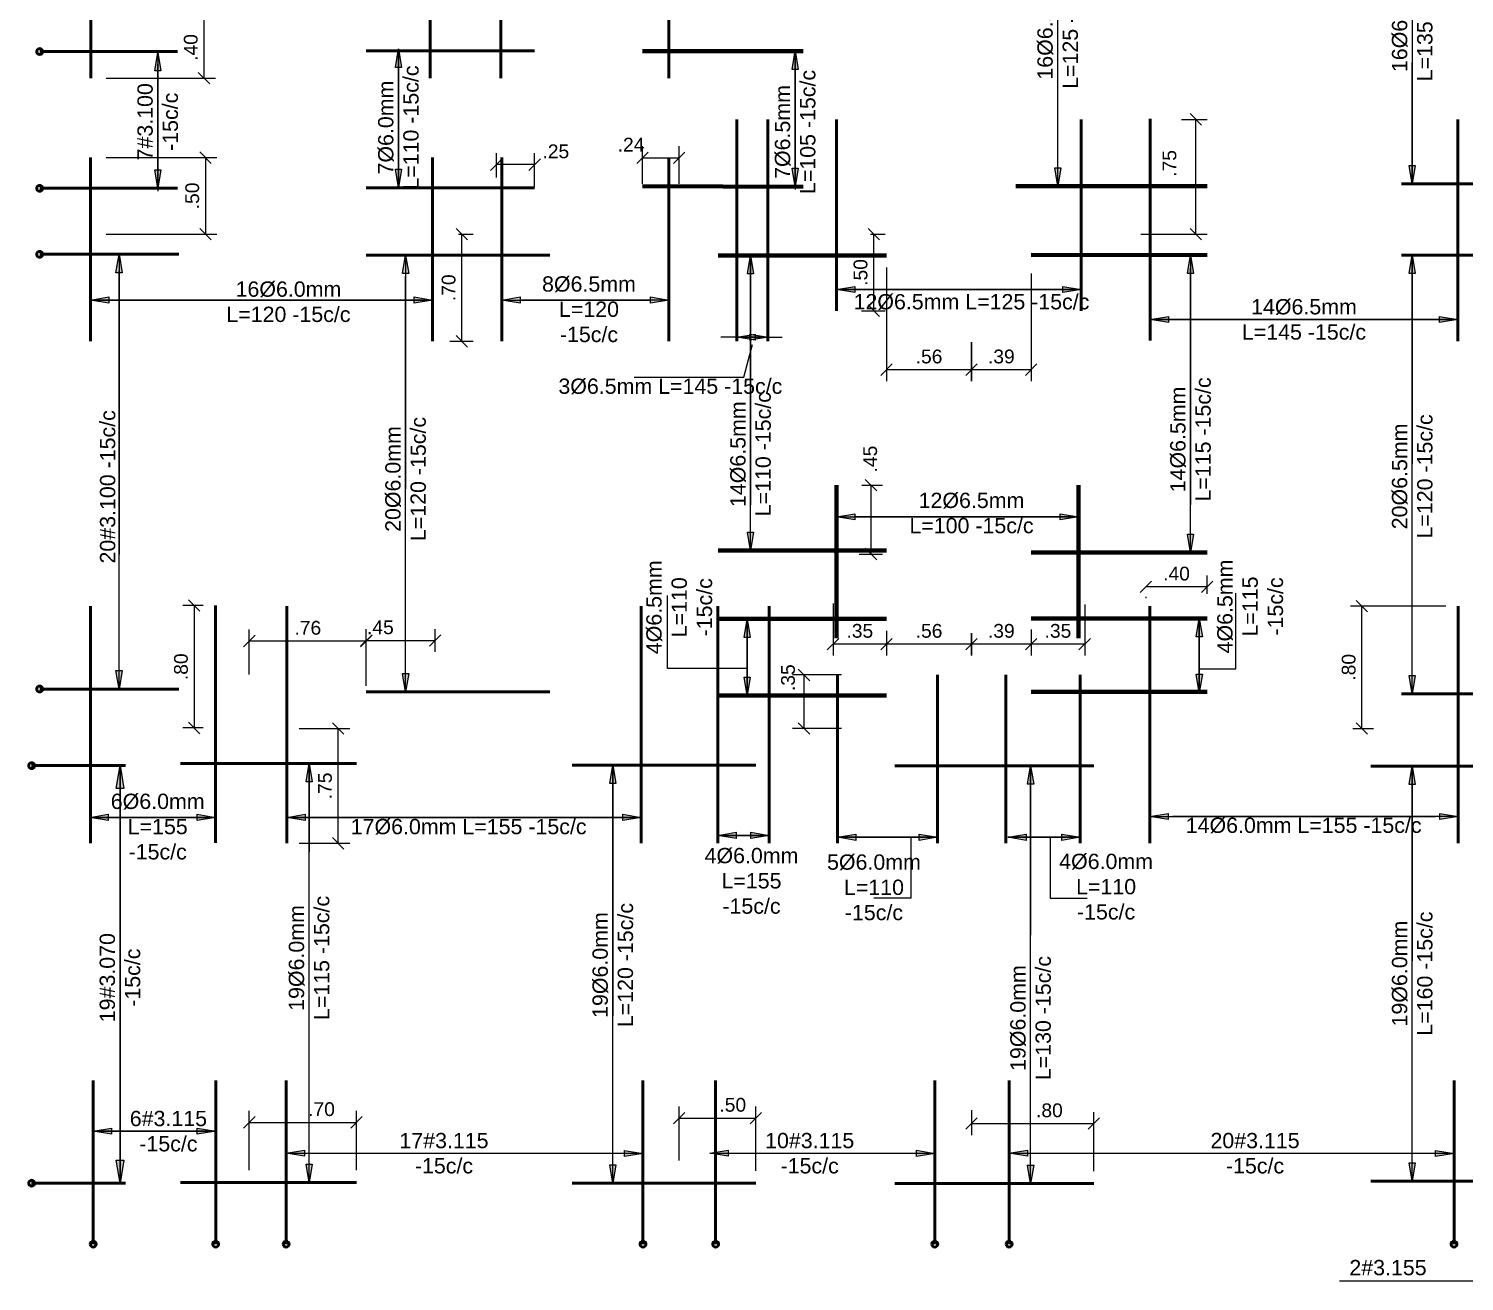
# Model space of a CAD drawing. Header units: metres. Extents: x 1.9 to 93.5, y 3.6 to 60.4.
# Drawn here: x 3.41 to 12.79, y 13.37 to 21.55 of the extents above; entities that cross this region are included whole.
import ezdxf

# ---------------------------------------------------------------- set-up
doc = ezdxf.new("R2010")
doc.units = ezdxf.units.M
for name, color, linetype, lineweight in [('3059-TOA-LOS-1_4_dwg-1', 7, 'Continuous', 20), ('COTAS', 9, 'Continuous', 13), ('COTAS-1', 7, 'Continuous', 9), ('REFUERZOG', 90, 'Continuous', 70), ('REFUERZOS', 3, 'Continuous', 50), ('TEXREF', 2, 'Continuous', 30), ('VARIOS', 8, 'Continuous', 9)]:
    doc.layers.add(name, color=color, linetype=linetype, lineweight=lineweight)
doc.styles.add('Swis721 Ex BT_3', font='swisse.ttf', dxfattribs={"height": 0.1})
doc.styles.add('Swis721 LtEx BT_3', font='swissel.ttf', dxfattribs={"height": 0.09})

# ---------------------------------------------------------------- blocks, each defined once
blk = doc.blocks.new('3059-TOA-LOS-1_4_dwg__Oblique-4209254-19_ZI_ALL_Estructura_TOA_LOS-1_4')
at = {"layer": 'COTAS'}
blk.add_line((-0.5, -0.5), (0.5, 0.5), dxfattribs=at)
blk = doc.blocks.new('3059-TOA-LOS-1_4_dwg__U11-4209288-19_ZI_ALL_Estructura_TOA_LOS-1_4')
at = {"layer": 'REFUERZOS'}
blk.add_line((0, -0.2042), (0, 0), dxfattribs=at)
blk.add_circle((0, 0), 0.00643, dxfattribs=at)
blk = doc.blocks.new('3059-TOA-LOS-1_4_dwg__U13-4209289-19_ZI_ALL_Estructura_TOA_LOS-1_4')
at = {"layer": 'REFUERZOS'}
blk.add_line((0, -0.3033), (0, 0), dxfattribs=at)
blk.add_circle((0, 0), 0.00643, dxfattribs=at)
blk = doc.blocks.new('3059-TOA-LOS-1_4_dwg__U12-4209290-19_ZI_ALL_Estructura_TOA_LOS-1_4')
at = {"layer": 'REFUERZOS'}
blk.add_line((0, -0.3563), (0, 0), dxfattribs=at)
blk.add_circle((0, 0), 0.00643, dxfattribs=at)
blk = doc.blocks.new('3059-TOA-LOS-1_4_dwg__U27-4209291-19_ZI_ALL_Estructura_TOA_LOS-1_4')
at = {"layer": 'REFUERZOS'}
blk.add_line((0, -0.3), (0, 0), dxfattribs=at)
blk.add_circle((0, 0), 0.00643, dxfattribs=at)
blk = doc.blocks.new('3059-TOA-LOS-1_4_dwg-4060731-19_ZI_ALL_Estructura_TOA_LOS-1_4')
at = {"layer": 'VARIOS'}
for points in [[(4.2342, 21.2784), (4.2542, 21.3984), (4.2742, 21.2784)], [(5.8072, 21.3013), (5.8272, 21.4213), (5.8472, 21.3013)], [(8.4003, 21.2883), (8.4203, 21.4083), (8.4403, 21.2883)], [(8.4204, 20.5218), (8.4004, 20.6418), (8.4404, 20.6418)], [(10.1377, 20.5252), (10.1176, 20.6451), (10.1576, 20.6451)], [(12.4535, 20.5393), (12.4335, 20.6593), (12.4735, 20.6593)], [(4.2542, 20.5111), (4.2342, 20.6311), (4.2742, 20.6311)], [(5.8272, 20.5158), (5.8072, 20.6358), (5.8472, 20.6358)], [(3.981, 19.9598), (4.001, 20.0798), (4.021, 19.9598)], [(5.8542, 19.9538), (5.8742, 20.0738), (5.8942, 19.9538)], [(8.1089, 19.953), (8.1289, 20.073), (8.1489, 19.953)], [(10.9845, 19.9542), (11.0045, 20.0742), (11.0245, 19.9542)], [(12.4335, 19.9544), (12.4535, 20.0744), (12.4735, 19.9544)], [(3.9351, 19.7612), (3.8151, 19.7812), (3.9351, 19.8012)], [(5.9301, 19.7612), (5.9301, 19.8012), (6.0501, 19.7812)], [(6.6229, 19.7612), (6.5029, 19.7812), (6.6229, 19.8012)], [(7.4752, 19.7612), (7.4752, 19.8012), (7.5952, 19.7812)], [(8.8111, 19.8302), (8.6911, 19.8502), (8.8111, 19.8702)], [(10.1705, 19.8302), (10.1705, 19.8702), (10.2905, 19.8502)], [(10.8608, 19.6342), (10.7408, 19.6542), (10.8608, 19.6742)], [(12.6316, 19.6342), (12.6316, 19.6742), (12.7516, 19.6542)], [(8.1579, 19.5186), (8.0379, 19.5386), (8.1579, 19.5586)], [(8.1229, 19.5186), (8.1229, 19.5586), (8.2429, 19.5386)], [(8.8103, 18.3442), (8.6903, 18.3642), (8.8103, 18.3842)], [(10.1512, 18.3442), (10.1512, 18.3842), (10.2712, 18.3642)], [(8.1289, 18.1447), (8.1089, 18.2647), (8.1489, 18.2647)], [(11.0042, 18.1307), (10.9842, 18.2507), (11.0242, 18.2507)], [(8.0872, 17.5761), (8.1072, 17.6961), (8.1272, 17.5761)], [(11.0416, 17.5804), (11.0616, 17.7004), (11.0816, 17.5804)], [(4.001, 17.2394), (3.981, 17.3594), (4.021, 17.3594)], [(5.8742, 17.2208), (5.8542, 17.3408), (5.8942, 17.3408)], [(8.1072, 17.1978), (8.0872, 17.3178), (8.1272, 17.3178)], [(11.0616, 17.2174), (11.0416, 17.3374), (11.0816, 17.3374)], [(12.4535, 17.208), (12.4335, 17.328), (12.4735, 17.328)], [(3.9825, 16.5889), (4.0075, 16.7389), (4.0325, 16.5889)], [(5.2235, 16.6319), (5.2435, 16.7519), (5.2635, 16.6319)], [(7.2085, 16.6225), (7.2285, 16.7425), (7.2485, 16.6225)], [(9.9391, 16.6173), (9.9591, 16.7373), (9.9791, 16.6173)], [(12.4335, 16.6153), (12.4535, 16.7353), (12.4735, 16.6153)], [(3.9302, 16.3807), (3.8102, 16.4007), (3.9302, 16.4207)], [(4.5112, 16.3807), (4.5112, 16.4207), (4.6312, 16.4007)], [(5.2186, 16.3807), (5.0986, 16.4007), (5.2186, 16.4207)], [(7.2945, 16.3807), (7.2945, 16.4207), (7.4145, 16.4007)], [(10.8572, 16.3867), (10.7372, 16.4067), (10.8572, 16.4267)], [(12.6335, 16.3867), (12.6335, 16.4267), (12.7535, 16.4067)], [(8.0342, 16.2633), (7.9142, 16.2833), (8.0342, 16.3033)], [(8.1294, 16.2633), (8.1294, 16.3033), (8.2494, 16.2833)], [(8.8169, 16.2507), (8.6969, 16.2707), (8.8169, 16.2907)], [(9.2301, 16.2507), (9.2301, 16.2907), (9.3501, 16.2707)], [(9.9306, 16.2507), (9.8106, 16.2707), (9.9306, 16.2907)], [(10.164, 16.2507), (10.164, 16.2907), (10.284, 16.2707)], [(3.9525, 14.3305), (3.8324, 14.3506), (3.9525, 14.3705)], [(4.5128, 14.3302), (4.5128, 14.3702), (4.6328, 14.3501)], [(5.2131, 14.1869), (5.093, 14.2071), (5.2131, 14.2269)], [(7.3054, 14.185), (7.3054, 14.225), (7.4254, 14.2049)], [(7.9827, 14.1866), (7.8627, 14.2067), (7.9827, 14.2266)], [(9.2124, 14.1855), (9.2124, 14.2255), (9.3324, 14.2054)], [(9.9386, 14.187), (9.8186, 14.2071), (9.9386, 14.227)], [(12.6063, 14.185), (12.6063, 14.225), (12.7263, 14.2049)], [(4.0075, 14.0105), (3.9825, 14.1605), (4.0325, 14.1605)], [(5.2435, 14.0148), (5.2235, 14.1348), (5.2635, 14.1348)], [(7.2285, 14.0104), (7.2085, 14.1304), (7.2485, 14.1304)], [(9.9591, 14.0078), (9.9391, 14.1278), (9.9791, 14.1278)], [(12.4535, 14.0245), (12.4335, 14.1445), (12.4735, 14.1445)]]:
    blk.add_hatch(color=256, dxfattribs=at).paths.add_polyline_path(points)
at = {"layer": 'COTAS'}
for p, q in [((3.9164, 21.2313), (4.6316, 21.2313)), ((10.9447, 20.9613), (11.114, 20.9613)), ((11.039, 20.2113), (11.039, 20.9613)), ((6.4674, 20.5813), (6.4674, 20.7409)), ((6.7174, 20.5193), (6.7174, 20.7409)), ((7.4227, 20.5398), (7.4227, 20.7857)), ((7.6627, 20.5398), (7.6627, 20.7857)), ((3.9164, 20.7113), (4.6411, 20.7113)), ((4.5661, 20.7113), (4.5661, 20.2113)), ((6.7174, 20.6659), (6.4674, 20.6659)), ((7.4227, 20.7107), (7.6627, 20.7107)), ((3.9164, 20.2113), (4.6411, 20.2113)), ((6.2201, 20.2113), (6.3166, 20.2113)), ((6.2416, 19.5113), (6.2416, 20.2113)), ((8.9124, 20.2113), (9.0089, 20.2113)), ((8.9339, 19.7113), (8.9339, 20.2113)), ((10.6796, 20.2113), (11.114, 20.2113)), ((9.0177, 19.993), (9.0177, 19.2506)), ((9.9627, 19.9553), (9.9627, 19.2506)), ((8.8546, 19.7113), (9.0089, 19.7113)), ((6.1623, 19.5113), (6.3166, 19.5113)), ((8.8553, 18.5713), (8.991, 18.5713)), ((8.916, 18.1213), (8.916, 18.5713)), ((8.8377, 18.1213), (8.991, 18.1213)), ((11.1127, 17.8613), (11.1127, 17.982)), ((11.1127, 17.907), (10.7127, 17.907)), ((10.7127, 17.8412), (10.7127, 17.832)), ((4.5512, 17.7849), (4.4174, 17.7849)), ((4.4924, 17.7849), (4.4924, 16.9849)), ((8.6677, 17.7986), (8.6677, 17.4578)), ((10.3127, 17.7915), (10.3127, 17.4578)), ((12.6735, 17.7813), (12.0491, 17.7813)), ((12.1241, 16.9813), (12.1241, 17.7813)), ((4.8527, 17.3345), (4.8527, 17.6278)), ((5.6174, 17.5528), (4.8527, 17.5528)), ((5.6174, 17.4831), (5.6174, 17.631)), ((5.6174, 17.2613), (5.6174, 17.6278)), ((5.6174, 17.556), (6.0674, 17.556)), ((6.0674, 17.4831), (6.0674, 17.631)), ((9.0177, 17.62), (9.0177, 17.4578)), ((9.0177, 17.6128), (9.0177, 17.6078)), ((9.9627, 17.6293), (9.9627, 17.4578)), ((9.9627, 17.6128), (9.9627, 17.6078)), ((8.7225, 17.3313), (8.4026, 17.3313)), ((8.4776, 17.3313), (8.4776, 16.9813)), ((4.5512, 16.9849), (4.4174, 16.9849)), ((5.1786, 16.9813), (5.5086, 16.9813)), ((5.4336, 16.2313), (5.4336, 16.9813)), ((8.7225, 16.9813), (8.4026, 16.9813)), ((12.0658, 16.9813), (12.1991, 16.9813)), ((5.1786, 16.2313), (5.5086, 16.2313)), ((4.8527, 14.0948), (4.8527, 14.4827)), ((5.5527, 14.0948), (5.5527, 14.4827)), ((7.6627, 14.1587), (7.6627, 14.511)), ((8.1627, 14.0904), (8.1627, 14.511)), ((9.5727, 14.4871), (9.5727, 14.3252)), ((10.3727, 14.0881), (10.3727, 14.4752)), ((4.8527, 14.4077), (5.5527, 14.4077)), ((7.6627, 14.436), (8.1627, 14.436)), ((9.5727, 14.4002), (10.3727, 14.4002))]:
    blk.add_line(p, q, dxfattribs=at)
at = {"layer": 'COTAS', "flags": 128}
for points in [[(4.5566, 21.2313), (4.5566, 21.6313), (4.5566, 22.0313)], [(9.9627, 19.3256), (9.5727, 19.3256), (9.0177, 19.3256)], [(10.3127, 17.5328), (9.9627, 17.5328), (9.5727, 17.5328), (9.0177, 17.5328), (8.6677, 17.5328)]]:
    blk.add_lwpolyline(points, dxfattribs=at)
for points in [[(9.5727, 19.2506), (9.5727, 19.5067)], [(9.5727, 17.4578), (9.5727, 17.6044)]]:
    blk.add_lwpolyline(points, close=True, dxfattribs=at)
at = {"layer": 'REFUERZOG'}
for p, q in [((7.4227, 21.4061), (8.4727, 21.4061)), ((7.4227, 20.5255), (8.4727, 20.5216)), ((9.8625, 20.5252), (11.1127, 20.5252)), ((9.0177, 20.073), (7.9177, 20.073)), ((9.9627, 20.0768), (11.1127, 20.0739)), ((8.6903, 18.5713), (8.6903, 17.5713)), ((10.2712, 18.5713), (10.2712, 17.5713)), ((9.0177, 18.1447), (7.9177, 18.1447)), ((9.9627, 18.1307), (11.1127, 18.1307)), ((9.0177, 17.6971), (7.9177, 17.6971)), ((9.9627, 17.7004), (11.1127, 17.7004)), ((9.0177, 17.1978), (7.9177, 17.1978)), ((9.9627, 17.22), (11.1127, 17.22))]:
    blk.add_line(p, q, dxfattribs=at)
at = {"layer": 'REFUERZOS'}
for p, q in [((3.8165, 22.0313), (3.8165, 21.2313)), ((6.0351, 22.0313), (6.0351, 21.2313)), ((6.4962, 22.0313), (6.4962, 21.2313)), ((7.5956, 22.0313), (7.5956, 21.2313)), ((6.7174, 21.4083), (5.6174, 21.4083)), ((8.0379, 19.5113), (8.0379, 20.9613)), ((8.2416, 19.5113), (8.2416, 20.9613)), ((8.6911, 19.7113), (8.6911, 20.9613)), ((10.2905, 19.7113), (10.2905, 20.9613)), ((10.7408, 19.5159), (10.7408, 20.9659)), ((12.7516, 19.5113), (12.7516, 20.9613)), ((3.8151, 19.5113), (3.8151, 20.7113)), ((6.0501, 19.5113), (6.0501, 20.7113)), ((6.5029, 19.5113), (6.5029, 20.7113)), ((7.5952, 19.5113), (7.5952, 20.7113)), ((6.7174, 20.5136), (5.6174, 20.5136)), ((12.3827, 20.5393), (13.7327, 20.5393)), ((6.8174, 20.0738), (5.6174, 20.0738)), ((12.3827, 20.0744), (13.5827, 20.0744)), ((3.8146, 16.2313), (3.8146, 17.7813)), ((4.6312, 16.2349), (4.6312, 17.7849)), ((5.0986, 16.2313), (5.0986, 17.7813)), ((7.4145, 16.2313), (7.4145, 17.7813)), ((7.9142, 16.2313), (7.9142, 17.7813)), ((8.2494, 16.2313), (8.2494, 17.7813)), ((10.7372, 16.2313), (10.7372, 17.7813)), ((12.7535, 16.2313), (12.7535, 17.7813)), ((8.6969, 16.2313), (8.6969, 17.3313)), ((9.3501, 16.2313), (9.3501, 17.3313)), ((9.7965, 16.2313), (9.7965, 17.3313)), ((10.284, 16.2313), (10.284, 17.3313)), ((6.8174, 17.2208), (5.6174, 17.2208)), ((12.3827, 17.208), (13.5827, 17.208)), ((4.4027, 16.7519), (5.5527, 16.7519)), ((6.9627, 16.7425), (8.1627, 16.7425)), ((9.0727, 16.7373), (10.3727, 16.7373)), ((12.1827, 16.7353), (13.7827, 16.7353)), ((4.4027, 14.0148), (5.5527, 14.0148)), ((6.9627, 14.0104), (8.1627, 14.0104)), ((9.0727, 14.0078), (10.3727, 14.0078)), ((12.1827, 14.0245), (13.7827, 14.0245))]:
    blk.add_line(p, q, dxfattribs=at)
at = {"layer": 'VARIOS'}
for p, q in [((10.1342, 22.7375), (10.1342, 21.048)), ((12.4535, 22.7448), (12.4535, 20.5393)), ((10.1377, 20.5252), (10.1377, 21.9428)), ((4.2342, 21.2784), (4.2542, 21.3984)), ((4.2542, 21.3984), (4.2542, 20.4928)), ((4.2542, 21.3984), (4.2742, 21.2784)), ((5.8072, 21.3013), (5.8272, 21.4213)), ((5.8272, 21.4213), (5.8272, 20.5158)), ((5.8272, 21.4213), (5.8472, 21.3013)), ((5.8272, 20.5158), (5.8272, 21.4106)), ((8.4003, 21.2883), (8.4203, 21.4083)), ((8.4203, 21.4083), (8.4203, 20.5028)), ((8.4203, 21.4083), (8.4403, 21.2883)), ((8.4204, 20.5218), (8.4204, 21.3976)), ((4.2542, 20.5111), (4.2542, 21.3219)), ((5.8472, 21.3013), (5.8072, 21.3013)), ((12.4535, 20.5393), (12.4535, 21.3312)), ((4.2742, 21.2784), (4.2342, 21.2784)), ((8.4403, 21.2883), (8.4003, 21.2883)), ((8.4204, 20.5218), (8.4004, 20.6418)), ((8.4004, 20.6418), (8.4404, 20.6418)), ((8.4404, 20.6418), (8.4204, 20.5218)), ((10.1377, 20.5252), (10.1176, 20.6451)), ((10.1176, 20.6451), (10.1576, 20.6451)), ((10.1576, 20.6451), (10.1377, 20.5252)), ((12.4535, 20.5393), (12.4335, 20.6593)), ((12.4335, 20.6593), (12.4735, 20.6593)), ((12.4735, 20.6593), (12.4535, 20.5393)), ((4.2542, 20.5111), (4.2342, 20.6311)), ((4.2342, 20.6311), (4.2742, 20.6311)), ((4.2742, 20.6311), (4.2542, 20.5111)), ((5.8272, 20.5158), (5.8072, 20.6358)), ((5.8072, 20.6358), (5.8472, 20.6358)), ((5.8472, 20.6358), (5.8272, 20.5158)), ((3.981, 19.9598), (4.001, 20.0798)), ((4.001, 20.0798), (4.001, 18.1185)), ((4.001, 20.0798), (4.021, 19.9598)), ((5.8542, 19.9538), (5.8742, 20.0738)), ((5.8742, 20.0738), (5.8742, 18.5482)), ((5.8742, 20.0738), (5.8942, 19.9538)), ((8.1089, 19.953), (8.1289, 20.073)), ((8.1289, 20.073), (8.1289, 18.4432)), ((8.1289, 20.073), (8.1489, 19.953)), ((8.1289, 18.1447), (8.1289, 20.073)), ((10.9845, 19.9542), (11.0045, 20.0742)), ((11.0042, 18.1307), (11.0042, 19.9891)), ((11.0045, 20.0742), (11.0045, 18.4432)), ((11.0045, 20.0742), (11.0245, 19.9542)), ((12.4335, 19.9544), (12.4535, 20.0744)), ((12.4535, 20.0744), (12.4535, 18.7112)), ((12.4535, 20.0744), (12.4735, 19.9544)), ((12.4535, 17.208), (12.4535, 20.0744)), ((4.021, 19.9598), (3.981, 19.9598)), ((4.001, 17.2394), (4.001, 19.9697)), ((5.8942, 19.9538), (5.8542, 19.9538)), ((5.8742, 17.2208), (5.8742, 19.935)), ((8.1489, 19.953), (8.1089, 19.953)), ((11.0245, 19.9542), (10.9845, 19.9542)), ((12.4735, 19.9544), (12.4335, 19.9544)), ((3.8151, 19.7812), (3.9351, 19.8012)), ((3.9351, 19.8012), (3.9351, 19.7612)), ((5.9301, 19.7612), (5.9301, 19.8012)), ((5.9301, 19.8012), (6.0501, 19.7812)), ((6.5029, 19.7812), (6.6229, 19.8012)), ((6.6229, 19.8012), (6.6229, 19.7612)), ((7.4752, 19.7612), (7.4752, 19.8012)), ((7.4752, 19.8012), (7.5952, 19.7812)), ((10.2905, 19.8502), (8.691, 19.8502)), ((8.6911, 19.8502), (8.8111, 19.8702)), ((8.6911, 19.8502), (10.2637, 19.8502)), ((8.8111, 19.8302), (8.6911, 19.8502)), ((8.8111, 19.8702), (8.8111, 19.8302)), ((10.1705, 19.8302), (10.1705, 19.8702)), ((10.1705, 19.8702), (10.2905, 19.8502)), ((10.2905, 19.8502), (10.1705, 19.8302)), ((3.8151, 19.7812), (6.0501, 19.7812)), ((3.9351, 19.7612), (3.8151, 19.7812)), ((6.0501, 19.7812), (3.8364, 19.7812)), ((6.0501, 19.7812), (5.9301, 19.7612)), ((6.5029, 19.7812), (7.4662, 19.7812)), ((6.6229, 19.7612), (6.5029, 19.7812)), ((7.5952, 19.7812), (6.632, 19.7812)), ((7.5952, 19.7812), (7.4752, 19.7612)), ((10.7408, 19.6542), (10.8608, 19.6742)), ((10.7408, 19.6542), (12.7516, 19.6542)), ((10.8608, 19.6342), (10.7408, 19.6542)), ((12.7516, 19.6542), (10.7408, 19.6542)), ((10.8608, 19.6742), (10.8608, 19.6342)), ((12.6316, 19.6342), (12.6316, 19.6742)), ((12.6316, 19.6742), (12.7516, 19.6542)), ((12.7516, 19.6542), (12.6316, 19.6342)), ((8.2429, 19.5386), (7.9338, 19.5386)), ((8.0379, 19.5386), (8.1579, 19.5586)), ((8.0379, 19.5386), (8.3355, 19.5386)), ((8.1579, 19.5186), (8.0379, 19.5386)), ((8.1229, 19.5186), (8.1229, 19.5586)), ((8.1229, 19.5586), (8.2429, 19.5386)), ((8.2429, 19.5386), (8.1229, 19.5186)), ((8.1579, 19.5586), (8.1579, 19.5186)), ((8.6903, 18.3642), (8.8103, 18.3842)), ((8.6903, 18.3642), (10.2712, 18.3642)), ((8.8103, 18.3442), (8.6903, 18.3642)), ((8.8103, 18.3842), (8.8103, 18.3442)), ((10.2712, 18.3642), (8.8166, 18.3642)), ((10.1512, 18.3442), (10.1512, 18.3842)), ((10.1512, 18.3842), (10.2712, 18.3642)), ((10.2712, 18.3642), (10.1512, 18.3442)), ((8.1289, 18.1447), (8.1089, 18.2647)), ((8.1089, 18.2647), (8.1489, 18.2647)), ((8.1489, 18.2647), (8.1289, 18.1447)), ((11.0042, 18.1307), (10.9842, 18.2507)), ((10.9842, 18.2507), (11.0242, 18.2507)), ((11.0242, 18.2507), (11.0042, 18.1307)), ((8.0872, 17.5761), (8.1072, 17.6961)), ((8.1072, 17.6961), (8.1072, 17.2286)), ((8.1072, 17.6961), (8.1272, 17.5761)), ((8.1072, 17.1978), (8.1072, 17.6652)), ((11.0416, 17.5804), (11.0616, 17.7004)), ((11.0616, 17.7004), (11.0616, 17.2422)), ((11.0616, 17.7004), (11.0816, 17.5804)), ((11.0616, 17.2174), (11.0616, 17.6755)), ((8.1272, 17.5761), (8.0872, 17.5761)), ((11.0816, 17.5804), (11.0416, 17.5804)), ((4.001, 17.2394), (3.981, 17.3594)), ((3.981, 17.3594), (4.021, 17.3594)), ((4.021, 17.3594), (4.001, 17.2394)), ((5.8742, 17.2208), (5.8542, 17.3408)), ((5.8542, 17.3408), (5.8942, 17.3408)), ((5.8942, 17.3408), (5.8742, 17.2208)), ((8.1072, 17.1978), (8.0872, 17.3178)), ((8.0872, 17.3178), (8.1272, 17.3178)), ((8.1272, 17.3178), (8.1072, 17.1978)), ((11.0616, 17.2174), (11.0416, 17.3374)), ((11.0416, 17.3374), (11.0816, 17.3374)), ((11.0816, 17.3374), (11.0616, 17.2174)), ((12.4535, 17.208), (12.4335, 17.328)), ((12.4335, 17.328), (12.4735, 17.328)), ((12.4735, 17.328), (12.4535, 17.208)), ((3.9825, 16.5889), (4.0075, 16.7389)), ((4.0075, 16.7389), (4.0075, 14.0105)), ((4.0075, 16.7389), (4.0325, 16.5889)), ((4.0075, 14.0105), (4.0075, 16.7291)), ((5.2235, 16.6319), (5.2435, 16.7519)), ((5.2435, 16.7519), (5.2435, 16.176)), ((5.2435, 16.7519), (5.2635, 16.6319)), ((5.2435, 14.0148), (5.2435, 16.7085)), ((7.2085, 16.6225), (7.2285, 16.7425)), ((7.2285, 16.7425), (7.2285, 15.1047)), ((7.2285, 16.7425), (7.2485, 16.6225)), ((7.2285, 14.0104), (7.2285, 16.7425)), ((9.9391, 16.6173), (9.9591, 16.7373)), ((9.9591, 16.7373), (9.9591, 15.6314)), ((9.9591, 16.7373), (9.9791, 16.6173)), ((9.9591, 14.0078), (9.9591, 16.7373)), ((12.4335, 16.6153), (12.4535, 16.7353)), ((12.4535, 16.7353), (12.4535, 15.4626)), ((12.4535, 16.7353), (12.4735, 16.6153)), ((12.4535, 14.0245), (12.4535, 16.7353)), ((5.2635, 16.6319), (5.2235, 16.6319)), ((7.2485, 16.6225), (7.2085, 16.6225)), ((9.9791, 16.6173), (9.9391, 16.6173)), ((12.4735, 16.6153), (12.4335, 16.6153)), ((4.0325, 16.5889), (3.9825, 16.5889)), ((3.8102, 16.4007), (3.9302, 16.4207)), ((3.9302, 16.4207), (3.9302, 16.3807)), ((4.5112, 16.3807), (4.5112, 16.4207)), ((4.5112, 16.4207), (4.6312, 16.4007)), ((5.0986, 16.4007), (5.2186, 16.4207)), ((5.2186, 16.4207), (5.2186, 16.3807)), ((7.2945, 16.3807), (7.2945, 16.4207)), ((7.2945, 16.4207), (7.4145, 16.4007)), ((10.7372, 16.4067), (10.8572, 16.4267)), ((10.8572, 16.4267), (10.8572, 16.3867)), ((12.6335, 16.3867), (12.6335, 16.4267)), ((12.6335, 16.4267), (12.7535, 16.4067)), ((3.8102, 16.4007), (4.6063, 16.4007)), ((3.9302, 16.3807), (3.8102, 16.4007)), ((4.6312, 16.4007), (3.8352, 16.4007)), ((4.6312, 16.4007), (4.5112, 16.3807)), ((7.4145, 16.4007), (5.0986, 16.4007)), ((5.0986, 16.4007), (7.4145, 16.4007)), ((5.2186, 16.3807), (5.0986, 16.4007)), ((7.4145, 16.4007), (7.2945, 16.3807)), ((10.7372, 16.4067), (12.6049, 16.4067)), ((10.8572, 16.3867), (10.7372, 16.4067)), ((12.7535, 16.4067), (10.8858, 16.4067)), ((12.7535, 16.4067), (12.6335, 16.3867)), ((7.9142, 16.2833), (8.0342, 16.3033)), ((8.2494, 16.2833), (7.9142, 16.2833)), ((7.9142, 16.2833), (8.2494, 16.2833)), ((8.0342, 16.2633), (7.9142, 16.2833)), ((8.0342, 16.3033), (8.0342, 16.2633)), ((8.1294, 16.2633), (8.1294, 16.3033)), ((8.1294, 16.3033), (8.2494, 16.2833)), ((8.2494, 16.2833), (8.1294, 16.2633)), ((8.6969, 16.2707), (8.8169, 16.2907)), ((8.6969, 16.2707), (9.3501, 16.2707)), ((8.8169, 16.2507), (8.6969, 16.2707)), ((9.3501, 16.2707), (8.6969, 16.2707)), ((8.8169, 16.2907), (8.8169, 16.2507)), ((9.2301, 16.2507), (9.2301, 16.2907)), ((9.2301, 16.2907), (9.3501, 16.2707)), ((9.3501, 16.2707), (9.2301, 16.2507)), ((9.8106, 16.2707), (9.9306, 16.2907)), ((9.8106, 16.2707), (10.284, 16.2707)), ((9.9306, 16.2507), (9.8106, 16.2707)), ((10.284, 16.2707), (9.8106, 16.2707)), ((9.9306, 16.2907), (9.9306, 16.2507)), ((10.164, 16.2507), (10.164, 16.2907)), ((10.164, 16.2907), (10.284, 16.2707)), ((10.284, 16.2707), (10.164, 16.2507)), ((3.8324, 14.3506), (3.9525, 14.3705)), ((3.9525, 14.3705), (3.9525, 14.3305)), ((4.5128, 14.3302), (4.5128, 14.3702)), ((4.5128, 14.3702), (4.6328, 14.3501)), ((3.8324, 14.3506), (4.6328, 14.3506)), ((3.9525, 14.3305), (3.8324, 14.3506)), ((4.6328, 14.3501), (3.8324, 14.3501)), ((4.6328, 14.3501), (4.5128, 14.3302)), ((5.093, 14.2071), (5.2131, 14.2269)), ((5.093, 14.2071), (7.4254, 14.2071)), ((5.2131, 14.1869), (5.093, 14.2071)), ((7.4254, 14.2049), (5.093, 14.2049)), ((5.2131, 14.2269), (5.2131, 14.1869)), ((7.3054, 14.185), (7.3054, 14.225)), ((7.3054, 14.225), (7.4254, 14.2049)), ((7.4254, 14.2049), (7.3054, 14.185)), ((7.8627, 14.2067), (7.9827, 14.2266)), ((7.8627, 14.2067), (9.3324, 14.2067)), ((7.9827, 14.1866), (7.8627, 14.2067)), ((9.3324, 14.2054), (7.8627, 14.2054)), ((7.9827, 14.2266), (7.9827, 14.1866)), ((9.2124, 14.1855), (9.2124, 14.2255)), ((9.2124, 14.2255), (9.3324, 14.2054)), ((9.3324, 14.2054), (9.2124, 14.1855)), ((9.8186, 14.2071), (9.9386, 14.227)), ((9.8186, 14.2071), (12.7263, 14.2071)), ((9.9386, 14.187), (9.8186, 14.2071)), ((12.7263, 14.2049), (9.8186, 14.2049)), ((9.9386, 14.227), (9.9386, 14.187)), ((12.6063, 14.185), (12.6063, 14.225)), ((12.6063, 14.225), (12.7263, 14.2049)), ((12.7263, 14.2049), (12.6063, 14.185)), ((4.0075, 14.0105), (3.9825, 14.1605)), ((3.9825, 14.1605), (4.0325, 14.1605)), ((4.0325, 14.1605), (4.0075, 14.0105)), ((5.2435, 14.0148), (5.2235, 14.1348)), ((5.2235, 14.1348), (5.2635, 14.1348)), ((5.2635, 14.1348), (5.2435, 14.0148)), ((7.2285, 14.0104), (7.2085, 14.1304)), ((7.2085, 14.1304), (7.2485, 14.1304)), ((7.2485, 14.1304), (7.2285, 14.0104)), ((9.9591, 14.0078), (9.9391, 14.1278)), ((9.9391, 14.1278), (9.9791, 14.1278)), ((9.9791, 14.1278), (9.9591, 14.0078)), ((12.4535, 14.0245), (12.4335, 14.1445)), ((12.4335, 14.1445), (12.4735, 14.1445)), ((12.4735, 14.1445), (12.4535, 14.0245)), ((13.1025, 13.3696), (11.9777, 13.3696)), ((13.0182, 13.3696), (11.9777, 13.3696))]:
    blk.add_line(p, q, dxfattribs=at)
at = {"layer": 'VARIOS', "flags": 128}
for points in [[(7.3679, 19.2776), (8.0841, 19.2776), (8.1404, 19.491)], [(8.1072, 17.3745), (7.5864, 17.3745), (7.5864, 17.8497)], [(11.0616, 17.3703), (11.2998, 17.3703), (11.2998, 17.8647)], [(9.1763, 16.2707), (9.1763, 15.8729), (8.9335, 15.8729)], [(10.0864, 16.2707), (10.0864, 15.8729), (10.3292, 15.8729)]]:
    blk.add_lwpolyline(points, dxfattribs=at)
at = {"extrusion": (0, 0, -1), "xscale": 3, "yscale": 3, "zscale": -3}
for name, p, rotation in [('3059-TOA-LOS-1_4_dwg__U27-4209291-19_ZI_ALL_Estructura_TOA_LOS-1_4', (-3.4827, 21.4044), 269.9999999999986), ('3059-TOA-LOS-1_4_dwg__U27-4209291-19_ZI_ALL_Estructura_TOA_LOS-1_4', (-3.4827, 20.5111), 269.9999999999986), ('3059-TOA-LOS-1_4_dwg__U13-4209289-19_ZI_ALL_Estructura_TOA_LOS-1_4', (-3.4827, 20.0798), 269.9999999999986), ('3059-TOA-LOS-1_4_dwg__U13-4209289-19_ZI_ALL_Estructura_TOA_LOS-1_4', (-3.4827, 17.2394), 269.9999999999986), ('3059-TOA-LOS-1_4_dwg__U11-4209288-19_ZI_ALL_Estructura_TOA_LOS-1_4', (-3.4301, 16.7389), 269.9999999999986), ('3059-TOA-LOS-1_4_dwg__U12-4209290-19_ZI_ALL_Estructura_TOA_LOS-1_4', (-3.8324, 13.6125), 180), ('3059-TOA-LOS-1_4_dwg__U12-4209290-19_ZI_ALL_Estructura_TOA_LOS-1_4', (-4.6328, 13.6125), 180), ('3059-TOA-LOS-1_4_dwg__U12-4209290-19_ZI_ALL_Estructura_TOA_LOS-1_4', (-5.093, 13.6125), 180), ('3059-TOA-LOS-1_4_dwg__U12-4209290-19_ZI_ALL_Estructura_TOA_LOS-1_4', (-7.4254, 13.6125), 180), ('3059-TOA-LOS-1_4_dwg__U12-4209290-19_ZI_ALL_Estructura_TOA_LOS-1_4', (-7.9006, 13.6125), 180), ('3059-TOA-LOS-1_4_dwg__U12-4209290-19_ZI_ALL_Estructura_TOA_LOS-1_4', (-9.3324, 13.6125), 180), ('3059-TOA-LOS-1_4_dwg__U12-4209290-19_ZI_ALL_Estructura_TOA_LOS-1_4', (-9.8186, 13.6125), 180), ('3059-TOA-LOS-1_4_dwg__U12-4209290-19_ZI_ALL_Estructura_TOA_LOS-1_4', (-12.7263, 13.6125), 180), ('3059-TOA-LOS-1_4_dwg__U11-4209288-19_ZI_ALL_Estructura_TOA_LOS-1_4', (-3.4301, 14.0105), 269.9999999999986)]:
    blk.add_blockref(name, p, dxfattribs=dict(at, rotation=rotation))
at = {"xscale": 0.075, "yscale": 0.075, "zscale": 0.075}
for p, rotation in [((4.5566, 21.2313), 270), ((11.039, 20.9613), 90), ((4.5661, 20.7113), 90), ((7.4227, 20.7107), 180), ((6.4674, 20.6659), 180), ((4.5661, 20.2113), 270), ((6.2416, 20.2113), 90), ((8.9339, 20.2113), 90), ((11.039, 20.2113), 270), ((8.9339, 19.7113), 270), ((6.2416, 19.5113), 270), ((9.0177, 19.3256), 180), ((9.5727, 19.3256), 180), ((8.916, 18.5713), 90), ((8.916, 18.1213), 270), ((10.7127, 17.907), 180), ((4.4924, 17.7849), 90), ((12.1241, 17.7813), 90), ((4.8527, 17.5528), 180), ((5.6174, 17.556), 180), ((8.6677, 17.5328), 180), ((9.0177, 17.5328), 180), ((9.5727, 17.5328), 180), ((9.9627, 17.5328), 180), ((8.4776, 17.3313), 90), ((4.4924, 16.9849), 270), ((5.4336, 16.9813), 90), ((8.4776, 16.9813), 270), ((12.1241, 16.9813), 270), ((5.4336, 16.2313), 270), ((7.6627, 14.436), 180), ((4.8527, 14.4077), 180), ((9.5727, 14.4002), 180)]:
    blk.add_blockref('3059-TOA-LOS-1_4_dwg__Oblique-4209254-19_ZI_ALL_Estructura_TOA_LOS-1_4', p, dxfattribs=dict(at, rotation=rotation))
for p in [(7.6627, 20.7107), (6.7174, 20.6659), (9.5727, 19.3256), (9.9627, 19.3256), (11.1127, 17.907), (5.6174, 17.5528), (6.0674, 17.556), (9.0177, 17.5328), (9.5727, 17.5328), (9.9627, 17.5328), (10.3127, 17.5328), (8.1627, 14.436), (5.5527, 14.4077), (10.3727, 14.4002)]:
    blk.add_blockref('3059-TOA-LOS-1_4_dwg__Oblique-4209254-19_ZI_ALL_Estructura_TOA_LOS-1_4', p, dxfattribs=at)
at = {"layer": 'COTAS-1', "char_height": 0.09, "width": 0.242685, "attachment_point": 2, "rotation": 90, "line_spacing_factor": 0.989083, "style": 'Swis721 LtEx BT_3'}
for s, insert in [('.40', (4.4249, 21.4313)), ('.75', (10.8212, 20.6736)), ('.50', (4.4344, 20.4613)), ('.50', (8.8022, 19.9613)), ('.70', (6.1099, 19.8613)), ('.45', (8.8652, 18.742)), ('.80', (4.3607, 17.3849)), ('.80', (11.9924, 17.3813)), ('.35', (8.3282, 17.3136)), ('.75', (5.3019, 16.6063))]:
    blk.add_mtext(s, dxfattribs=dict(at, insert=insert))
at = {"layer": 'COTAS-1', "char_height": 0.09, "width": 0.242685, "attachment_point": 2, "line_spacing_factor": 0.989083, "style": 'Swis721 LtEx BT_3'}
for s, insert in [('.24', (7.3477, 20.8412)), ('.25', (6.856, 20.7977)), ('.56', (9.2952, 19.4573)), ('.39', (9.7677, 19.4573)), ('.40', (10.9127, 18.0387)), ('.76', (5.235, 17.6845)), ('.45', (5.7093, 17.6877)), ('.35', (8.8427, 17.6645)), ('.56', (9.2952, 17.6645)), ('.39', (9.7677, 17.6645)), ('.35', (10.1377, 17.6645)), ('.50', (8.0123, 14.5677)), ('.70', (5.3245, 14.5393)), ('.80', (10.0819, 14.5319))]:
    blk.add_mtext(s, dxfattribs=dict(at, insert=insert))
at = {"layer": 'TEXREF', "char_height": 0.1, "attachment_point": 2, "rotation": 90, "line_spacing_factor": 0.989072, "style": 'Swis721 Ex BT_3'}
for s, insert, width in [('16Ø6.5mm\\PL=125 -15c/c', (10.0033, 21.5665), 1.186201), ('16Ø6.5mm\\PL=135 -15c/c', (12.3205, 21.6159), 1.186201), ('7Ø6.0mm\\PL=110 -15c/c', (5.6942, 20.9079), 1.186201), ('7Ø6.5mm\\PL=105 -15c/c', (8.2874, 20.8791), 1.186201), ('7#3.100\\P-15c/c', (4.1212, 20.9456), 0.734254), ('14Ø6.5mm\\PL=115 -15c/c', (10.8713, 18.8701), 1.186201), ('14Ø6.5mm\\PL=110 -15c/c', (7.9959, 18.7738), 1.186201), ('20#3.100 -15c/c', (3.8765, 18.5603), 1.455849), ('20Ø6.0mm\\PL=120 -15c/c', (5.7413, 18.6116), 1.186201), ('20Ø6.5mm\\PL=120 -15c/c', (12.3205, 18.6285), 1.186201), ('4Ø6.5mm\\PL=110\\P-15c/c', (7.4473, 17.7736), 0.888701), ('4Ø6.5mm\\PL=115\\P-15c/c', (11.1788, 17.7786), 0.888701), ('19Ø6.0mm\\PL=115 -15c/c', (5.1105, 15.4821), 1.186201), ('19Ø6.0mm\\PL=120 -15c/c', (7.0955, 15.4357), 1.186201), ('19Ø6.0mm\\PL=160 -15c/c', (12.3205, 15.3799), 1.186201), ('19#3.070\\P-15c/c', (3.8745, 15.3535), 0.844393), ('19Ø6.0mm\\PL=130 -15c/c', (9.8262, 15.0893), 1.186201)]:
    blk.add_mtext(s, dxfattribs=dict(at, insert=insert, width=width))
at = {"layer": 'TEXREF', "char_height": 0.1, "attachment_point": 2, "line_spacing_factor": 0.989072, "style": 'Swis721 Ex BT_3'}
for s, insert, width in [('16Ø6.0mm\\PL=120 -15c/c', (5.1083, 19.9025), 1.186201), ('8Ø6.5mm\\PL=120\\P-15c/c', (7.0727, 19.936), 0.888701), ('12Ø6.5mm L=125 -15c/c', (9.5727, 19.8201), 2.240742), ('14Ø6.5mm\\PL=145 -15c/c', (11.7457, 19.7872), 1.186201), ('3Ø6.5mm L=145 -15c/c', (7.6046, 19.2681), 2.130604), ('12Ø6.5mm\\PL=100 -15c/c', (9.5727, 18.5221), 1.186201), ('6Ø6.0mm\\PL=155\\P-15c/c', (4.2539, 16.5556), 0.888701), ('17Ø6.0mm L=155 -15c/c', (6.2862, 16.3907), 2.240742), ('14Ø6.0mm L=155 -15c/c', (11.7436, 16.3992), 2.240742), ('4Ø6.0mm\\PL=155\\P-15c/c', (8.1349, 16.2011), 0.888701), ('5Ø6.0mm\\PL=110\\P-15c/c', (8.9352, 16.1588), 0.888701), ('4Ø6.0mm\\PL=110\\P-15c/c', (10.4524, 16.1632), 0.888701), ('6#3.115\\P-15c/c', (4.3239, 14.4833), 0.734254), ('17#3.115\\P-15c/c', (6.125, 14.3391), 0.844393), ('10#3.115\\P-15c/c', (8.5151, 14.3391), 0.844393), ('20#3.115\\P-15c/c', (11.4259, 14.3391), 0.844393), ('2#3.155', (12.2948, 13.5091), 0.734254)]:
    blk.add_mtext(s, dxfattribs=dict(at, insert=insert, width=width))

msp = doc.modelspace()

# ---------------------------------------------------------------- block references
at = {"layer": '3059-TOA-LOS-1_4_dwg-1'}
msp.add_blockref('3059-TOA-LOS-1_4_dwg-4060731-19_ZI_ALL_Estructura_TOA_LOS-1_4', (0, 0), dxfattribs=at)

doc.saveas('drawing.dxf')
